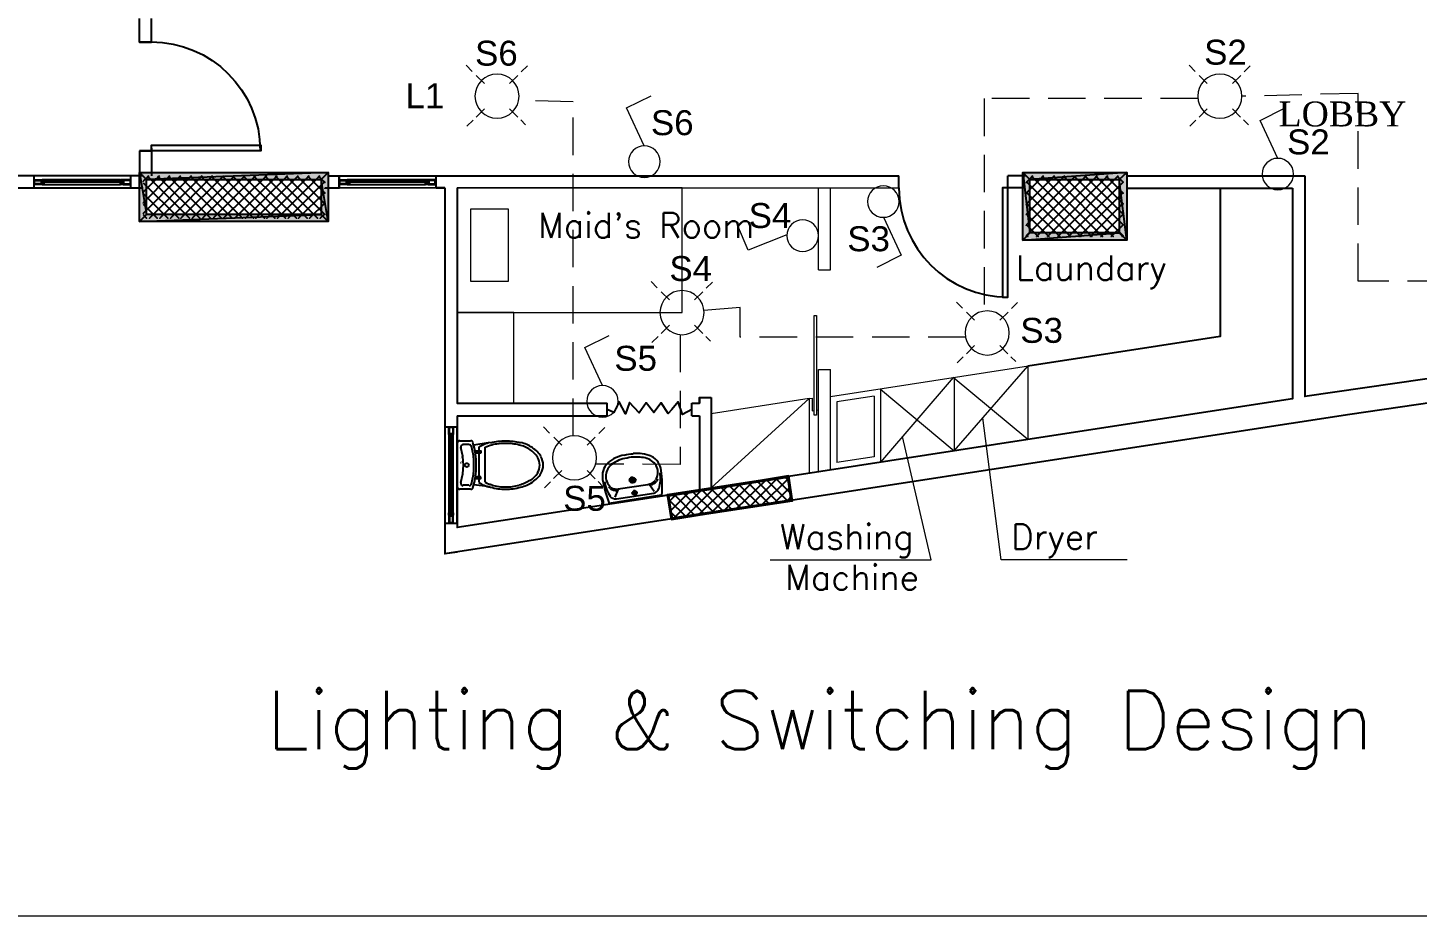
# Model space of a CAD drawing. Header units: inches. Extents: x 14 to 158, y 51 to 94.
# Drawn here: x 27.77 to 38.9, y 73.44 to 80.56 of the extents above; entities that cross this region are included whole.
import ezdxf

# ---------------------------------------------------------------- set-up
doc = ezdxf.new("R2010")
doc.units = ezdxf.units.IN
doc.header["$LTSCALE"] = 0.6
doc.header["$MEASUREMENT"] = 0
doc.linetypes.add('DASHED', pattern=[0.75, 0.5, -0.25])
doc.layers.get('0').update_dxf_attribs({"color": 253, "lineweight": 0})
for name, color, linetype, lineweight in [('Furniture', 253, 'Continuous', 0), ('LIGHT', 6, 'Continuous', 0), ('LIGHT-1', 3, 'Continuous', 0), ('text', 3, 'Continuous', 0), ('wiring1', 3, 'DASHED', 0)]:
    doc.layers.add(name, color=color, linetype=linetype, lineweight=lineweight)
doc.styles.add('SIMPLEX', font='SIMPLEX.SHX')
doc.styles.get("Standard").update_dxf_attribs({"font": 'arial.ttf'})
doc.styles.add('Times New Roman0', font='times.ttf', dxfattribs={"height": 2.628})

# ---------------------------------------------------------------- blocks, each defined once
blk = doc.blocks.new('A$C7A874722')
for p, q in [((1.8, 1), (0, 1)), ((0, 1), (0, 0)), ((1.8, 0), (1.8, 1)), ((0, 0), (1.8, 0))]:
    blk.add_line(p, q)
blk = doc.blocks.new('A$C457D47AA')
at = {"color": 7, "linetype": 'Continuous', "lineweight": -2, "true_color": 0x000007}
for points in [[(0.874, 0.095), (0.829, 0.095), (0.829, 0.971), (0.874, 0.971)], [(0.003, 0), (0.003, 0.095)]]:
    blk.add_lwpolyline(points, close=True, dxfattribs=at)
for points in [[(0.003, 0.095), (0.003, 0), (0.003, 0)], [(0.874, 0.095), (0.874, 0), (0.874, 0)], [(0.874, 0), (0.874, 0.095), (0.874, 0.095)]]:
    blk.add_lwpolyline(points, dxfattribs=at)
blk.add_open_spline([(0, 0.094), (0, 0.576), (0.39, 0.967), (0.873, 0.967)], degree=3, dxfattribs=at)
blk = doc.blocks.new('Light-1')
at = {"layer": 'LIGHT', "color": 7}
for p, q in [((0, 0.1252), (0, 0.1565)), ((0, 0.0651), (0, 0.107)), ((0.0651, 0.0001), (0.107, 0.0002)), ((0.1279, 0.0002), (0.1592, 0.0003)), ((-0.1221, -0.0002), (-0.1471, -0.0002)), ((-0.0651, -0.0001), (-0.107, -0.0002)), ((0, -0.0651), (0, -0.107)), ((0, -0.1235), (0, -0.1547))]:
    blk.add_line(p, q, dxfattribs=at)
at = {"layer": 'LIGHT', "linetype": 'ByBlock'}
blk.add_circle((0, 0), 0.0803, dxfattribs=at)
blk = doc.blocks.new('SW-1')
at = {"layer": 'LIGHT-1'}
for p, q in [((0.1105, 0.3518), (-0.0418, 0.4275)), ((0, 0.1148), (0.1105, 0.3518))]:
    blk.add_line(p, q, dxfattribs=at)
blk.add_circle((0, 0.0164), 0.0984, dxfattribs=at)

msp = doc.modelspace()

# ---------------------------------------------------------------- hatches: boundary and pattern name
h = msp.add_hatch(color=256)
h.paths.add_polyline_path([(30.121, 79.058), (30.177, 79.002), (30.121, 79.341)])
h.paths.add_polyline_path([(30.177, 79.002), (30.121, 79.341), (30.177, 79.397)])
h.paths.add_polyline_path([(30.121, 79.341), (30.177, 79.397), (28.723, 79.341)])
h.paths.add_polyline_path([(30.177, 79.397), (28.723, 79.341), (28.666, 79.397)])
h.paths.add_polyline_path([(28.723, 79.341), (28.666, 79.397), (28.723, 79.058)])
h.paths.add_polyline_path([(28.666, 79.397), (28.723, 79.058), (28.666, 79.002)])
h.paths.add_polyline_path([(28.723, 79.058), (28.666, 79.002), (30.121, 79.058)])
h.paths.add_polyline_path([(28.666, 79.002), (30.121, 79.058), (30.177, 79.002)])
h = msp.add_hatch(color=256)
h.paths.add_polyline_path([(30.121, 79.058), (30.177, 79.002), (30.121, 79.341)])
h.paths.add_polyline_path([(30.177, 79.002), (30.121, 79.341), (30.177, 79.397)])
h.paths.add_polyline_path([(30.121, 79.341), (30.177, 79.397), (28.723, 79.341)])
h.paths.add_polyline_path([(30.177, 79.397), (28.723, 79.341), (28.666, 79.397)])
h.paths.add_polyline_path([(28.723, 79.341), (28.666, 79.397), (28.723, 79.058)])
h.paths.add_polyline_path([(28.666, 79.397), (28.723, 79.058), (28.666, 79.002)])
h.paths.add_polyline_path([(28.723, 79.058), (28.666, 79.002), (30.121, 79.058)])
h.paths.add_polyline_path([(28.666, 79.002), (30.121, 79.058), (30.177, 79.002)])
h = msp.add_hatch(color=256)
h.paths.add_polyline_path([(35.799, 78.913), (35.742, 78.853), (36.514, 78.913)])
h.paths.add_polyline_path([(35.742, 78.853), (36.514, 78.913), (36.575, 78.853)])
h.paths.add_polyline_path([(36.514, 78.913), (36.575, 78.853), (36.514, 79.341)])
h.paths.add_polyline_path([(36.575, 78.853), (36.514, 79.341), (36.575, 79.397)])
h.paths.add_polyline_path([(36.514, 79.341), (36.575, 79.397), (35.799, 79.341)])
h.paths.add_polyline_path([(36.575, 79.397), (35.799, 79.341), (35.742, 79.397)])
h.paths.add_polyline_path([(35.799, 79.341), (35.742, 79.397), (35.799, 78.913)])
h.paths.add_polyline_path([(35.742, 79.397), (35.799, 78.913), (35.742, 78.853)])
h = msp.add_hatch(color=256)
h.paths.add_polyline_path([(31.232, 77.109), (31.243, 77.109), (31.243, 77.105), (31.241, 77.105), (31.237, 77.105), (31.237, 77.109), (31.232, 77.109), (31.234, 77.109)])
h.paths.add_polyline_path([(31.241, 77.109), (31.237, 77.109), (31.237, 77.105), (31.241, 77.105), (31.243, 77.105), (31.243, 77.109)])
for points in [[(31.241, 77.119), (31.237, 77.119), (31.237, 77.116), (31.237, 77.112), (31.241, 77.112), (31.241, 77.116), (31.241, 77.119), (31.243, 77.119), (31.248, 77.119), (31.248, 77.116), (31.248, 77.112), (31.243, 77.112), (31.243, 77.116), (31.243, 77.119), (31.243, 77.116), (31.241, 77.116), (31.241, 77.112), (31.237, 77.112), (31.237, 77.116), (31.237, 77.119)], [(31.241, 77.092), (31.237, 77.092), (31.237, 77.087), (31.241, 77.087), (31.241, 77.092), (31.243, 77.092), (31.243, 77.087), (31.241, 77.087), (31.243, 77.087), (31.243, 77.092), (31.241, 77.092), (31.241, 77.087), (31.237, 77.087), (31.237, 77.092)], [(31.241, 77.081), (31.237, 77.081), (31.237, 77.078), (31.237, 77.076), (31.241, 77.078), (31.241, 77.076), (31.241, 77.081), (31.243, 77.081), (31.248, 77.081), (31.248, 77.078), (31.248, 77.076), (31.243, 77.078), (31.243, 77.076), (31.243, 77.074), (31.243, 77.078), (31.243, 77.076), (31.243, 77.081), (31.243, 77.078), (31.243, 77.076), (31.241, 77.078), (31.241, 77.076), (31.241, 77.074), (31.237, 77.074), (31.237, 77.078), (31.237, 77.076), (31.237, 77.081)], [(31.237, 77.074), (31.248, 77.074), (31.248, 77.071), (31.243, 77.071), (31.243, 77.069), (31.243, 77.067), (31.241, 77.067), (31.237, 77.067), (31.237, 77.071), (31.241, 77.071), (31.241, 77.069), (31.243, 77.071), (31.243, 77.069), (31.241, 77.071), (31.241, 77.069), (31.237, 77.071)], [(31.237, 77.056), (31.241, 77.056), (31.243, 77.056), (31.243, 77.06), (31.243, 77.056), (31.248, 77.056), (31.243, 77.056)], [(31.237, 77.053), (31.241, 77.053), (31.243, 77.053), (31.243, 77.056), (31.243, 77.053), (31.248, 77.053), (31.243, 77.053)]]:
    msp.add_hatch(color=256).paths.add_polyline_path(points)
h = msp.add_hatch(color=256)
h.paths.add_polyline_path([(31.237, 77.098), (31.237, 77.103), (31.237, 77.101), (31.241, 77.103), (31.241, 77.101), (31.241, 77.098), (31.243, 77.098), (31.243, 77.103), (31.243, 77.101), (31.241, 77.103), (31.241, 77.101), (31.243, 77.103), (31.243, 77.101), (31.243, 77.098), (31.241, 77.098)])
h.paths.add_polyline_path([(31.241, 77.098), (31.241, 77.103), (31.241, 77.101), (31.237, 77.103), (31.237, 77.101), (31.237, 77.098)])
h = msp.add_hatch(color=256)
h.paths.add_polyline_path([(31.237, 77.06), (31.237, 77.063), (31.237, 77.067), (31.241, 77.067), (31.241, 77.063), (31.241, 77.06), (31.243, 77.06), (31.243, 77.063), (31.241, 77.063), (31.241, 77.067), (31.243, 77.067), (31.243, 77.063), (31.243, 77.06), (31.241, 77.06)])
h.paths.add_polyline_path([(31.241, 77.06), (31.241, 77.063), (31.237, 77.063), (31.237, 77.06)])
h = msp.add_hatch(color=256)
h.paths.add_polyline_path([(33.857, 76.954), (33.864, 76.965), (32.907, 76.806)])
h.paths.add_polyline_path([(33.864, 76.965), (32.907, 76.806), (32.896, 76.816)])
h.paths.add_polyline_path([(32.907, 76.806), (32.896, 76.816), (32.934, 76.625)])
h.paths.add_polyline_path([(32.896, 76.816), (32.934, 76.625), (32.927, 76.614)])
h.paths.add_polyline_path([(32.934, 76.625), (32.927, 76.614), (33.884, 76.77)])
h.paths.add_polyline_path([(32.927, 76.614), (33.884, 76.77), (33.895, 76.763)])
h.paths.add_polyline_path([(33.884, 76.77), (33.895, 76.763), (33.857, 76.954)])
h.paths.add_polyline_path([(33.895, 76.763), (33.857, 76.954), (33.864, 76.965)])

# ---------------------------------------------------------------- linework, layer by layer
at = {"linetype": 'Continuous', "lineweight": -2}
for p, q in [((28.666, 80.44), (28.666, 80.629)), ((28.761, 80.44), (28.761, 80.629)), ((28.761, 79.592), (28.761, 79.368)), ((28.666, 79.569), (28.666, 79.397))]:
    msp.add_line(p, q, dxfattribs=at)
for p, q in [((31.212, 79.273), (34.749, 79.273)), ((35.781, 77.844), (35.781, 77.256))]:
    msp.add_line(p, q)
at = {"lineweight": 0}
for p, q in [((34.105, 78.615), (34.105, 79.273)), ((34.201, 78.615), (34.201, 79.273)), ((34.105, 78.615), (34.201, 78.615)), ((34.105, 76.998), (34.105, 77.817)), ((34.105, 77.817), (34.201, 77.817)), ((34.201, 77.013), (34.201, 77.817))]:
    msp.add_line(p, q, dxfattribs=at)
for points in [[(14.023, 93.027), (46.543, 93.027), (46.543, 73.436), (14.023, 73.436)], [(31.321, 79.106), (31.618, 79.106), (31.618, 78.523), (31.321, 78.523)], [(31.212, 77.547), (31.666, 77.547), (31.666, 78.273), (31.212, 78.273)]]:
    msp.add_lwpolyline(points, close=True)
at = {"linetype": 'Continuous', "lineweight": -2}
for points in [[(27.822, 79.368), (26.315, 79.368), (26.315, 79.368)], [(27.822, 79.368), (27.381, 79.368), (27.381, 79.368)], [(28.596, 79.368), (27.822, 79.368), (27.822, 79.368)], [(27.822, 79.269), (27.822, 79.368), (27.822, 79.368)], [(28.596, 79.368), (27.822, 79.368), (27.822, 79.368)], [(27.822, 79.269), (27.822, 79.368), (27.822, 79.368)], [(28.695, 79.368), (28.596, 79.368), (28.596, 79.368)], [(28.596, 79.269), (28.596, 79.368), (28.596, 79.368)], [(28.695, 79.368), (28.596, 79.368), (28.596, 79.368)], [(28.596, 79.269), (28.596, 79.368), (28.596, 79.368)], [(28.994, 79.368), (28.695, 79.068), (28.695, 79.068)], [(28.91, 79.368), (28.695, 79.153), (28.695, 79.153)], [(28.826, 79.368), (28.695, 79.237), (28.695, 79.237)], [(28.74, 79.368), (28.695, 79.326), (28.695, 79.326)], [(28.994, 79.368), (28.695, 79.068), (28.695, 79.068)], [(28.91, 79.368), (28.695, 79.153), (28.695, 79.153)], [(28.826, 79.368), (28.695, 79.237), (28.695, 79.237)], [(28.74, 79.368), (28.695, 79.326), (28.695, 79.326)], [(28.727, 79.368), (29.066, 79.029), (29.066, 79.029)], [(28.727, 79.368), (29.066, 79.029), (29.066, 79.029)], [(29.082, 79.368), (28.745, 79.029), (28.745, 79.029)], [(29.082, 79.368), (28.745, 79.029), (28.745, 79.029)], [(28.811, 79.368), (29.15, 79.029), (29.15, 79.029)], [(28.811, 79.368), (29.15, 79.029), (29.15, 79.029)], [(29.168, 79.368), (28.829, 79.029), (28.829, 79.029)], [(29.168, 79.368), (28.829, 79.029), (28.829, 79.029)], [(28.896, 79.368), (29.234, 79.029), (29.234, 79.029)], [(28.896, 79.368), (29.234, 79.029), (29.234, 79.029)], [(29.252, 79.368), (28.914, 79.029), (28.914, 79.029)], [(29.252, 79.368), (28.914, 79.029), (28.914, 79.029)], [(28.985, 79.368), (29.322, 79.029), (29.322, 79.029)], [(28.985, 79.368), (29.322, 79.029), (29.322, 79.029)], [(29.338, 79.368), (28.998, 79.029), (28.998, 79.029)], [(29.338, 79.368), (28.998, 79.029), (28.998, 79.029)], [(29.069, 79.368), (29.408, 79.029), (29.408, 79.029)], [(29.069, 79.368), (29.408, 79.029), (29.408, 79.029)], [(29.426, 79.368), (29.087, 79.029), (29.087, 79.029)], [(29.426, 79.368), (29.087, 79.029), (29.087, 79.029)], [(29.154, 79.368), (29.492, 79.029), (29.492, 79.029)], [(29.154, 79.368), (29.492, 79.029), (29.492, 79.029)], [(29.51, 79.368), (29.171, 79.029), (29.171, 79.029)], [(29.51, 79.368), (29.171, 79.029), (29.171, 79.029)], [(29.238, 79.368), (29.578, 79.029), (29.578, 79.029)], [(29.238, 79.368), (29.578, 79.029), (29.578, 79.029)], [(29.595, 79.368), (29.256, 79.029), (29.256, 79.029)], [(29.595, 79.368), (29.256, 79.029), (29.256, 79.029)], [(29.327, 79.368), (29.666, 79.029), (29.666, 79.029)], [(29.327, 79.368), (29.666, 79.029), (29.666, 79.029)], [(29.684, 79.368), (29.34, 79.029), (29.34, 79.029)], [(29.684, 79.368), (29.34, 79.029), (29.34, 79.029)], [(29.411, 79.368), (29.75, 79.029), (29.75, 79.029)], [(29.411, 79.368), (29.75, 79.029), (29.75, 79.029)], [(29.768, 79.368), (29.429, 79.029), (29.429, 79.029)], [(29.768, 79.368), (29.429, 79.029), (29.429, 79.029)], [(29.496, 79.368), (29.835, 79.029), (29.835, 79.029)], [(29.496, 79.368), (29.835, 79.029), (29.835, 79.029)], [(29.852, 79.368), (29.514, 79.029), (29.514, 79.029)], [(29.852, 79.368), (29.514, 79.029), (29.514, 79.029)], [(29.58, 79.368), (29.924, 79.029), (29.924, 79.029)], [(29.58, 79.368), (29.924, 79.029), (29.924, 79.029)], [(29.937, 79.368), (29.598, 79.029), (29.598, 79.029)], [(29.937, 79.368), (29.598, 79.029), (29.598, 79.029)], [(29.669, 79.368), (30.008, 79.029), (30.008, 79.029)], [(29.669, 79.368), (30.008, 79.029), (30.008, 79.029)], [(30.026, 79.368), (29.686, 79.029), (29.686, 79.029)], [(30.026, 79.368), (29.686, 79.029), (29.686, 79.029)], [(29.754, 79.368), (30.093, 79.029), (30.093, 79.029)], [(29.754, 79.368), (30.093, 79.029), (30.093, 79.029)], [(30.11, 79.368), (29.772, 79.029), (29.772, 79.029)], [(30.11, 79.368), (29.772, 79.029), (29.772, 79.029)], [(29.838, 79.368), (30.15, 79.058), (30.15, 79.058)], [(29.838, 79.368), (30.15, 79.058), (30.15, 79.058)], [(29.926, 79.368), (30.15, 79.146), (30.15, 79.146)], [(29.926, 79.368), (30.15, 79.146), (30.15, 79.146)], [(30.012, 79.368), (30.15, 79.23), (30.15, 79.23)], [(30.012, 79.368), (30.15, 79.23), (30.15, 79.23)], [(30.096, 79.368), (30.15, 79.316), (30.15, 79.316)], [(30.096, 79.368), (30.15, 79.316), (30.15, 79.316)], [(30.266, 79.368), (30.266, 79.269), (30.15, 79.269)], [(30.177, 79.368), (34.749, 79.368), (34.749, 79.368)], [(30.266, 79.269), (30.266, 79.368), (30.266, 79.368)], [(31.112, 79.273), (31.042, 79.273), (31.042, 79.368)], [(31.042, 79.273), (31.042, 79.368), (31.042, 79.368)], [(34.749, 79.273), (34.749, 79.368), (34.749, 79.368)], [(35.763, 79.273), (35.622, 79.273), (35.622, 79.368)], [(35.763, 79.368), (35.622, 79.368), (35.622, 79.368)], [(36.249, 79.368), (35.77, 78.888), (35.77, 78.888)], [(36.165, 79.368), (35.77, 78.973), (35.77, 78.973)], [(36.08, 79.368), (35.77, 79.058), (35.77, 79.058)], [(35.996, 79.368), (35.77, 79.142), (35.77, 79.142)], [(35.907, 79.368), (35.77, 79.23), (35.77, 79.23)], [(35.822, 79.368), (35.77, 79.316), (35.77, 79.316)], [(35.808, 79.368), (36.295, 78.884), (36.295, 78.884)], [(36.338, 79.368), (35.851, 78.884), (35.851, 78.884)], [(35.894, 79.368), (36.38, 78.884), (36.38, 78.884)], [(36.423, 79.368), (35.939, 78.884), (35.939, 78.884)], [(35.982, 79.368), (36.465, 78.884), (36.465, 78.884)], [(36.507, 79.368), (36.023, 78.884), (36.023, 78.884)], [(36.066, 79.368), (36.546, 78.888), (36.546, 78.888)], [(36.152, 79.368), (36.546, 78.977), (36.546, 78.977)], [(36.24, 79.368), (36.546, 79.061), (36.546, 79.061)], [(36.324, 79.368), (36.546, 79.146), (36.546, 79.146)], [(36.408, 79.368), (36.546, 79.23), (36.546, 79.23)], [(36.494, 79.368), (36.546, 79.319), (36.546, 79.319)], [(36.575, 79.368), (38.001, 79.368), (38.001, 79.368)], [(38.001, 79.368), (38.001, 77.6), (38.001, 77.6)], [(27.822, 79.269), (27.477, 79.269), (27.477, 79.269)], [(27.822, 79.269), (27.477, 79.269), (27.477, 79.269)], [(27.822, 79.337), (27.887, 79.337), (27.887, 79.301), (27.822, 79.301)], [(27.822, 79.301), (27.822, 79.337), (27.822, 79.337)], [(27.822, 79.337), (27.887, 79.337), (27.887, 79.301), (27.822, 79.301)], [(27.822, 79.301), (27.822, 79.337), (27.822, 79.337)], [(28.596, 79.269), (27.822, 79.269), (27.822, 79.269)], [(28.596, 79.269), (27.822, 79.269), (27.822, 79.269)], [(28.536, 79.323), (27.887, 79.323), (27.887, 79.323)], [(28.536, 79.323), (27.887, 79.323), (27.887, 79.323)], [(28.536, 79.319), (27.887, 79.319), (27.887, 79.319)], [(28.536, 79.319), (27.887, 79.319), (27.887, 79.319)], [(28.514, 79.337), (27.903, 79.337), (27.903, 79.337)], [(28.514, 79.337), (27.903, 79.337), (27.903, 79.337)], [(27.903, 79.301), (28.514, 79.301), (28.514, 79.301)], [(27.903, 79.301), (28.514, 79.301), (28.514, 79.301)], [(28.596, 79.337), (28.536, 79.337), (28.536, 79.301), (28.596, 79.301)], [(28.596, 79.337), (28.536, 79.337), (28.536, 79.301), (28.596, 79.301)], [(28.596, 79.301), (28.596, 79.337), (28.596, 79.337)], [(28.596, 79.301), (28.596, 79.337), (28.596, 79.337)], [(28.695, 79.269), (28.596, 79.269), (28.596, 79.269)], [(28.695, 79.269), (28.596, 79.269), (28.596, 79.269)], [(28.695, 79.312), (28.98, 79.029), (28.98, 79.029)], [(28.695, 79.312), (28.98, 79.029), (28.98, 79.029)], [(30.15, 79.323), (29.856, 79.029), (29.856, 79.029)], [(30.15, 79.323), (29.856, 79.029), (29.856, 79.029)], [(30.266, 79.269), (30.15, 79.269), (30.15, 79.269)], [(30.266, 79.337), (30.329, 79.337), (30.329, 79.301), (30.266, 79.301)], [(30.266, 79.301), (30.266, 79.337), (30.266, 79.337)], [(30.266, 79.337), (30.329, 79.337), (30.329, 79.301), (30.266, 79.301)], [(30.266, 79.301), (30.266, 79.337), (30.266, 79.337)], [(31.042, 79.273), (30.266, 79.269), (30.266, 79.269)], [(31.042, 79.273), (30.266, 79.269), (30.266, 79.269)], [(30.979, 79.323), (30.329, 79.323), (30.329, 79.323)], [(30.979, 79.323), (30.329, 79.323), (30.329, 79.323)], [(30.979, 79.319), (30.329, 79.319), (30.329, 79.319)], [(30.979, 79.319), (30.329, 79.319), (30.329, 79.319)], [(30.958, 79.337), (30.35, 79.337), (30.35, 79.337)], [(30.958, 79.337), (30.35, 79.337), (30.35, 79.337)], [(30.35, 79.301), (30.958, 79.301), (30.958, 79.301)], [(30.35, 79.301), (30.958, 79.301), (30.958, 79.301)], [(31.042, 79.337), (30.979, 79.337), (30.979, 79.301), (31.042, 79.301)], [(31.042, 79.337), (30.979, 79.337), (30.979, 79.301), (31.042, 79.301)], [(31.042, 79.301), (31.042, 79.337), (31.042, 79.337)], [(31.042, 79.301), (31.042, 79.337), (31.042, 79.337)], [(31.042, 79.273), (31.112, 79.273), (31.112, 79.273)], [(31.112, 79.273), (31.112, 76.34), (31.112, 76.34)], [(31.212, 79.273), (31.212, 77.547), (31.212, 77.547)], [(35.77, 79.323), (36.207, 78.884), (36.207, 78.884)], [(36.546, 79.319), (36.109, 78.884), (36.109, 78.884)], [(36.575, 79.269), (37.902, 79.269), (37.902, 79.269)], [(37.322, 79.269), (37.322, 78.083), (37.322, 78.083)], [(37.902, 79.269), (37.902, 77.583), (37.902, 77.583)], [(28.695, 79.228), (28.892, 79.029), (28.892, 79.029)], [(28.695, 79.228), (28.892, 79.029), (28.892, 79.029)], [(28.695, 79.142), (28.808, 79.029), (28.808, 79.029)], [(28.695, 79.142), (28.808, 79.029), (28.808, 79.029)], [(30.15, 79.237), (29.94, 79.029), (29.94, 79.029)], [(30.15, 79.237), (29.94, 79.029), (29.94, 79.029)], [(30.15, 79.149), (30.028, 79.029), (30.028, 79.029)], [(30.15, 79.149), (30.028, 79.029), (30.028, 79.029)], [(35.77, 79.237), (36.123, 78.884), (36.123, 78.884)], [(35.77, 79.149), (36.038, 78.884), (36.038, 78.884)], [(36.546, 79.235), (36.193, 78.884), (36.193, 78.884)], [(36.546, 79.149), (36.281, 78.884), (36.281, 78.884)], [(28.695, 79.058), (28.723, 79.029), (28.723, 79.029)], [(28.695, 79.058), (28.723, 79.029), (28.723, 79.029)], [(30.15, 79.065), (30.114, 79.029), (30.114, 79.029)], [(30.15, 79.065), (30.114, 79.029), (30.114, 79.029)], [(35.77, 79.065), (35.95, 78.884), (35.95, 78.884)], [(36.546, 79.061), (36.367, 78.884), (36.367, 78.884)], [(35.77, 78.98), (35.865, 78.884), (35.865, 78.884)], [(36.546, 78.977), (36.451, 78.884), (36.451, 78.884)], [(35.77, 78.895), (35.781, 78.884), (35.781, 78.884)], [(36.546, 78.891), (36.539, 78.884), (36.539, 78.884)], [(43.036, 78.137), (38.361, 77.458), (38.361, 77.458)], [(37.322, 78.083), (35.781, 77.844)], [(39.943, 77.882), (38.001, 77.6), (38.001, 77.6)], [(33.151, 77.592), (33.246, 77.592), (33.246, 77.592)], [(33.246, 77.592), (33.246, 77.536), (33.246, 77.536)], [(37.902, 77.583), (35.781, 77.256), (35.781, 77.256)], [(31.212, 77.547), (32.412, 77.547), (32.412, 77.547)], [(33.09, 77.497), (33.016, 77.458), (32.981, 77.558), (32.931, 77.497), (32.902, 77.465), (32.846, 77.551), (32.787, 77.472), (32.726, 77.551), (32.669, 77.469), (32.592, 77.554), (32.56, 77.463), (32.508, 77.558), (32.465, 77.472), (32.412, 77.497)], [(32.412, 77.447), (32.412, 77.547), (32.412, 77.547)], [(33.09, 77.547), (33.151, 77.547), (33.151, 77.547)], [(33.09, 77.447), (33.09, 77.547), (33.09, 77.547)], [(33.246, 77.547), (33.246, 76.861), (33.246, 76.861)], [(31.112, 77.359), (31.212, 77.359), (31.212, 77.359)], [(31.112, 77.359), (31.112, 76.587), (31.112, 76.587)], [(31.112, 77.359), (31.212, 77.359), (31.212, 77.359)], [(31.112, 77.359), (31.112, 76.587), (31.112, 76.587)], [(31.18, 77.359), (31.18, 77.296), (31.144, 77.296), (31.144, 77.359)], [(31.144, 77.359), (31.18, 77.359), (31.18, 77.359)], [(31.18, 77.359), (31.18, 77.296), (31.144, 77.296), (31.144, 77.359)], [(31.144, 77.359), (31.18, 77.359), (31.18, 77.359)], [(31.212, 77.447), (31.212, 76.551), (31.212, 76.551)], [(31.212, 77.447), (32.412, 77.447), (32.412, 77.447)], [(31.212, 77.402), (31.212, 76.551), (31.212, 76.551)], [(31.212, 76.587), (31.212, 77.359), (31.212, 77.359)], [(31.212, 76.587), (31.212, 77.359), (31.212, 77.359)], [(33.09, 77.447), (33.151, 77.447), (33.151, 77.447)], [(33.151, 77.447), (33.151, 76.847), (33.151, 76.847)], [(38.361, 77.458), (36.448, 77.162), (36.448, 77.162)], [(31.144, 77.279), (31.144, 76.668), (31.144, 76.668)], [(31.144, 77.279), (31.144, 76.668), (31.144, 76.668)], [(31.18, 76.668), (31.18, 77.279), (31.18, 77.279)], [(31.18, 76.668), (31.18, 77.279), (31.18, 77.279)], [(31.23, 77.247), (31.318, 77.247), (31.318, 77.247)], [(35.781, 77.256), (33.864, 76.96), (33.864, 76.96)], [(36.448, 77.162), (31.112, 76.34), (31.112, 76.34)], [(31.212, 76.879), (31.212, 77.229), (31.212, 77.229)], [(31.257, 77.218), (31.304, 77.218), (31.304, 77.218)], [(31.474, 77.232), (31.343, 77.212), (31.343, 77.212)], [(31.386, 77.166), (31.386, 77.194), (31.386, 77.194)], [(31.386, 76.958), (31.386, 77.148), (31.386, 77.148)], [(31.434, 76.915), (31.434, 77.194), (31.434, 77.194)], [(31.386, 76.915), (31.386, 76.943), (31.386, 76.943)], [(32.585, 76.929), (32.645, 76.936), (32.645, 76.936)], [(32.621, 76.904), (32.61, 76.961), (32.61, 76.961)], [(33.864, 76.962), (32.762, 76.788), (32.762, 76.788)], [(33.577, 76.915), (33.344, 76.682), (33.344, 76.682)], [(33.68, 76.929), (33.447, 76.7), (33.447, 76.7)], [(33.778, 76.947), (33.549, 76.714), (33.549, 76.714)], [(33.615, 76.922), (33.785, 76.75), (33.785, 76.75)], [(33.864, 76.943), (33.647, 76.727), (33.647, 76.727)], [(33.69, 76.933), (33.86, 76.763), (33.86, 76.763)], [(33.764, 76.943), (33.88, 76.827), (33.88, 76.827)], [(33.839, 76.954), (33.864, 76.929), (33.864, 76.929)], [(33.151, 76.847), (31.212, 76.551), (31.212, 76.551)], [(31.318, 76.858), (31.23, 76.858), (31.23, 76.858)], [(31.304, 76.89), (31.257, 76.89), (31.257, 76.89)], [(31.474, 76.876), (31.343, 76.894), (31.343, 76.894)], [(32.429, 76.745), (32.846, 76.813), (32.846, 76.813)], [(32.476, 76.795), (32.5, 76.854), (32.5, 76.854)], [(32.486, 76.781), (32.787, 76.827), (32.787, 76.827)], [(32.5, 76.861), (32.737, 76.897), (32.737, 76.897)], [(32.606, 76.827), (32.653, 76.834), (32.653, 76.834)], [(32.628, 76.854), (32.635, 76.809), (32.635, 76.809)], [(32.789, 76.841), (32.751, 76.894), (32.751, 76.894)], [(32.846, 76.813), (32.847, 76.812), (32.847, 76.812)], [(32.97, 76.82), (32.909, 76.759), (32.909, 76.759)], [(33.072, 76.838), (32.92, 76.685), (32.92, 76.685)], [(33.171, 76.852), (32.941, 76.621), (32.941, 76.621)], [(32.949, 76.816), (33.118, 76.646), (33.118, 76.646)], [(33.022, 76.83), (33.192, 76.657), (33.192, 76.657)], [(33.273, 76.87), (33.04, 76.636), (33.04, 76.636)], [(33.097, 76.841), (33.267, 76.671), (33.267, 76.671)], [(33.376, 76.883), (33.142, 76.65), (33.142, 76.65)], [(33.171, 76.852), (33.341, 76.682), (33.341, 76.682)], [(33.475, 76.897), (33.246, 76.668), (33.246, 76.668)], [(33.246, 76.861), (33.415, 76.693), (33.415, 76.693)], [(33.319, 76.876), (33.489, 76.703), (33.489, 76.703)], [(33.393, 76.886), (33.563, 76.718), (33.563, 76.718)], [(33.468, 76.897), (33.638, 76.727), (33.638, 76.727)], [(33.542, 76.908), (33.712, 76.739), (33.712, 76.739)], [(33.873, 76.87), (33.751, 76.745), (33.751, 76.745)], [(32.907, 76.773), (33.045, 76.636), (33.045, 76.636)], [(33.884, 76.795), (33.853, 76.759), (33.853, 76.759)], [(31.112, 76.587), (31.212, 76.587), (31.212, 76.587)], [(31.18, 76.587), (31.18, 76.646), (31.144, 76.646), (31.144, 76.587)], [(31.18, 76.587), (31.18, 76.646), (31.144, 76.646), (31.144, 76.587)], [(31.144, 76.587), (31.18, 76.587), (31.18, 76.587)], [(31.144, 76.587), (31.18, 76.587), (31.18, 76.587)], [(32.925, 76.671), (32.97, 76.625), (32.97, 76.625)], [(31.212, 76.354), (31.112, 76.34), (31.112, 76.34)]]:
    msp.add_lwpolyline(points, dxfattribs=at)
for points in [[(30.177, 79.397), (28.723, 79.341), (28.666, 79.397)], [(28.723, 79.341), (28.666, 79.397), (28.723, 79.058)], [(28.666, 79.397), (28.723, 79.058), (28.666, 79.002)], [(30.177, 79.397), (28.723, 79.341), (28.666, 79.397)], [(28.723, 79.341), (28.666, 79.397), (28.723, 79.058)], [(28.666, 79.397), (28.723, 79.058), (28.666, 79.002)], [(30.121, 79.341), (30.177, 79.397), (28.723, 79.341)], [(30.121, 79.341), (30.177, 79.397), (28.723, 79.341)], [(30.177, 79.002), (30.121, 79.341), (30.177, 79.397)], [(30.177, 79.002), (30.121, 79.341), (30.177, 79.397)], [(36.575, 79.397), (35.799, 79.341), (35.742, 79.397)], [(35.799, 79.341), (35.742, 79.397), (35.799, 78.913)], [(35.742, 79.397), (35.799, 78.913), (35.742, 78.853)], [(36.514, 79.341), (36.575, 79.397), (35.799, 79.341)], [(36.575, 78.853), (36.514, 79.341), (36.575, 79.397)], [(27.879, 79.333), (27.879, 79.305), (27.826, 79.305), (27.826, 79.333)], [(27.879, 79.333), (27.879, 79.305), (27.826, 79.305), (27.826, 79.333)], [(27.887, 79.323), (27.903, 79.323), (27.903, 79.337), (27.887, 79.337)], [(27.887, 79.323), (27.903, 79.323), (27.903, 79.337), (27.887, 79.337)], [(27.887, 79.319), (27.887, 79.301), (27.903, 79.301), (27.903, 79.319)], [(27.887, 79.319), (27.887, 79.301), (27.903, 79.301), (27.903, 79.319)], [(27.903, 79.323), (27.89, 79.323), (27.89, 79.337), (27.903, 79.337)], [(27.903, 79.323), (27.89, 79.323), (27.89, 79.337), (27.903, 79.337)], [(27.89, 79.316), (27.89, 79.305), (27.903, 79.305), (27.903, 79.316)], [(27.89, 79.316), (27.89, 79.305), (27.903, 79.305), (27.903, 79.316)], [(28.532, 79.323), (28.514, 79.323), (28.514, 79.337), (28.532, 79.337)], [(28.532, 79.323), (28.514, 79.323), (28.514, 79.337), (28.532, 79.337)], [(28.532, 79.319), (28.532, 79.301), (28.514, 79.301), (28.514, 79.319)], [(28.532, 79.319), (28.532, 79.301), (28.514, 79.301), (28.514, 79.319)], [(28.518, 79.323), (28.532, 79.323), (28.532, 79.337), (28.518, 79.337)], [(28.518, 79.323), (28.532, 79.323), (28.532, 79.337), (28.518, 79.337)], [(28.532, 79.316), (28.532, 79.305), (28.518, 79.305), (28.518, 79.316)], [(28.532, 79.316), (28.532, 79.305), (28.518, 79.305), (28.518, 79.316)], [(28.539, 79.333), (28.539, 79.305), (28.593, 79.305), (28.593, 79.333)], [(28.539, 79.333), (28.539, 79.305), (28.593, 79.305), (28.593, 79.333)], [(30.121, 79.058), (30.177, 79.002), (30.121, 79.341)], [(30.121, 79.058), (30.177, 79.002), (30.121, 79.341)], [(30.322, 79.333), (30.322, 79.305), (30.27, 79.305), (30.27, 79.333)], [(30.322, 79.333), (30.322, 79.305), (30.27, 79.305), (30.27, 79.333)], [(30.329, 79.323), (30.35, 79.323), (30.35, 79.337), (30.329, 79.337)], [(30.329, 79.323), (30.35, 79.323), (30.35, 79.337), (30.329, 79.337)], [(30.329, 79.319), (30.329, 79.301), (30.35, 79.301), (30.35, 79.319)], [(30.329, 79.319), (30.329, 79.301), (30.35, 79.301), (30.35, 79.319)], [(30.347, 79.323), (30.333, 79.323), (30.333, 79.337), (30.347, 79.337)], [(30.347, 79.323), (30.333, 79.323), (30.333, 79.337), (30.347, 79.337)], [(30.333, 79.316), (30.333, 79.305), (30.347, 79.305), (30.347, 79.316)], [(30.333, 79.316), (30.333, 79.305), (30.347, 79.305), (30.347, 79.316)], [(30.976, 79.323), (30.958, 79.323), (30.958, 79.337), (30.976, 79.337)], [(30.976, 79.323), (30.958, 79.323), (30.958, 79.337), (30.976, 79.337)], [(30.976, 79.319), (30.976, 79.301), (30.958, 79.301), (30.958, 79.319)], [(30.976, 79.319), (30.976, 79.301), (30.958, 79.301), (30.958, 79.319)], [(30.961, 79.323), (30.976, 79.323), (30.976, 79.337), (30.961, 79.337)], [(30.961, 79.323), (30.976, 79.323), (30.976, 79.337), (30.961, 79.337)], [(30.976, 79.316), (30.976, 79.305), (30.961, 79.305), (30.961, 79.316)], [(30.976, 79.316), (30.976, 79.305), (30.961, 79.305), (30.961, 79.316)], [(30.983, 79.333), (30.983, 79.305), (31.035, 79.305), (31.035, 79.333)], [(30.983, 79.333), (30.983, 79.305), (31.035, 79.305), (31.035, 79.333)], [(35.622, 79.273), (35.579, 79.273), (35.579, 78.398), (35.622, 78.398)], [(36.514, 78.913), (36.575, 78.853), (36.514, 79.341)], [(28.723, 79.058), (28.666, 79.002), (30.121, 79.058)], [(28.666, 79.002), (30.121, 79.058), (30.177, 79.002)], [(28.723, 79.058), (28.666, 79.002), (30.121, 79.058)], [(28.666, 79.002), (30.121, 79.058), (30.177, 79.002)], [(35.799, 78.913), (35.742, 78.853), (36.514, 78.913)], [(35.742, 78.853), (36.514, 78.913), (36.575, 78.853)], [(33.151, 77.547), (33.151, 77.592)], [(31.159, 77.296), (31.144, 77.296), (31.144, 77.279), (31.159, 77.279)], [(31.159, 77.296), (31.144, 77.296), (31.144, 77.279), (31.159, 77.279)], [(31.159, 77.293), (31.144, 77.293), (31.144, 77.282), (31.159, 77.282)], [(31.159, 77.293), (31.144, 77.293), (31.144, 77.282), (31.159, 77.282)], [(31.176, 77.303), (31.148, 77.303), (31.148, 77.356), (31.176, 77.356)], [(31.176, 77.303), (31.148, 77.303), (31.148, 77.356), (31.176, 77.356)], [(31.162, 77.296), (31.162, 76.646)], [(31.162, 77.296), (31.162, 76.646)], [(31.166, 77.296), (31.166, 77.279), (31.18, 77.279), (31.18, 77.296)], [(31.166, 77.296), (31.166, 77.279), (31.18, 77.279), (31.18, 77.296)], [(31.166, 77.282), (31.166, 77.293), (31.176, 77.293), (31.176, 77.282)], [(31.166, 77.282), (31.166, 77.293), (31.176, 77.293), (31.176, 77.282)], [(31.399, 77.148), (31.363, 77.148), (31.363, 77.166), (31.399, 77.166)], [(31.399, 76.958), (31.363, 76.958), (31.363, 76.943), (31.399, 76.943)], [(33.864, 76.965), (32.907, 76.806), (32.896, 76.816)], [(33.857, 76.954), (33.864, 76.965), (32.907, 76.806)], [(33.895, 76.763), (33.857, 76.954), (33.864, 76.965)], [(33.884, 76.77), (33.895, 76.763), (33.857, 76.954)], [(32.907, 76.806), (32.896, 76.816), (32.934, 76.625)], [(32.896, 76.816), (32.934, 76.625), (32.927, 76.614)], [(32.934, 76.625), (32.927, 76.614), (33.884, 76.77)], [(32.927, 76.614), (33.884, 76.77), (33.895, 76.763)], [(31.159, 76.65), (31.144, 76.65), (31.144, 76.668), (31.159, 76.668)], [(31.159, 76.65), (31.144, 76.65), (31.144, 76.668), (31.159, 76.668)], [(31.159, 76.653), (31.144, 76.653), (31.144, 76.664), (31.159, 76.664)], [(31.159, 76.653), (31.144, 76.653), (31.144, 76.664), (31.159, 76.664)], [(31.176, 76.643), (31.148, 76.643), (31.148, 76.59), (31.176, 76.59)], [(31.176, 76.643), (31.148, 76.643), (31.148, 76.59), (31.176, 76.59)], [(31.166, 76.65), (31.166, 76.668), (31.18, 76.668), (31.18, 76.65)], [(31.166, 76.65), (31.166, 76.668), (31.18, 76.668), (31.18, 76.65)], [(31.166, 76.664), (31.166, 76.653), (31.176, 76.653), (31.176, 76.664)], [(31.166, 76.664), (31.166, 76.653), (31.176, 76.653), (31.176, 76.664)]]:
    msp.add_lwpolyline(points, close=True, dxfattribs=at)
for points in [[(36.578, 76.293), (35.57, 76.293), (35.421, 77.431)], [(33.717, 76.293), (35.009, 76.293), (34.778, 77.281)]]:
    msp.add_lwpolyline(points)
for points in [[(34.749, 79.272), (34.749, 78.789), (35.141, 78.398), (35.623, 78.398)], [(31.231, 77.247), (31.22, 77.247), (31.212, 77.238), (31.212, 77.227)], [(31.339, 77.234), (31.336, 77.241), (31.328, 77.247), (31.319, 77.247)], [(31.239, 76.911), (31.268, 77.002), (31.268, 77.1), (31.239, 77.191)], [(31.325, 77.201), (31.322, 77.209), (31.314, 77.214), (31.306, 77.214)], [(31.326, 76.9), (31.352, 76.999), (31.352, 77.103), (31.326, 77.202)], [(31.337, 76.871), (31.373, 76.988), (31.373, 77.114), (31.337, 77.231)], [(31.474, 77.232), (31.442, 77.224), (31.412, 77.21), (31.384, 77.194)], [(31.49, 77.212), (31.471, 77.207), (31.453, 77.201), (31.435, 77.192)], [(31.598, 77.243), (31.558, 77.243), (31.517, 77.238), (31.478, 77.228)], [(31.598, 77.225), (31.562, 77.225), (31.525, 77.221), (31.489, 77.212)], [(31.719, 77.228), (31.681, 77.238), (31.639, 77.243), (31.598, 77.243)], [(31.708, 77.212), (31.672, 77.221), (31.635, 77.225), (31.598, 77.225)], [(31.794, 77.176), (31.768, 77.192), (31.74, 77.205), (31.71, 77.212)], [(31.813, 77.191), (31.784, 77.21), (31.752, 77.224), (31.719, 77.232)], [(31.856, 77.114), (31.841, 77.138), (31.819, 77.159), (31.794, 77.176)], [(31.881, 77.122), (31.864, 77.149), (31.841, 77.173), (31.813, 77.189)], [(32.621, 77.14), (32.596, 77.138), (32.573, 77.134), (32.548, 77.129)], [(32.765, 77.123), (32.719, 77.141), (32.669, 77.148), (32.621, 77.143)], [(31.872, 77.05), (31.872, 77.074), (31.865, 77.094), (31.853, 77.114)], [(31.853, 76.988), (31.865, 77.007), (31.872, 77.028), (31.872, 77.05)], [(31.9, 77.05), (31.9, 77.075), (31.893, 77.098), (31.881, 77.119)], [(31.881, 76.983), (31.893, 77.003), (31.9, 77.027), (31.9, 77.05)], [(32.417, 77.067), (32.383, 77.032), (32.367, 76.984), (32.376, 76.936)], [(32.549, 77.132), (32.501, 77.122), (32.456, 77.101), (32.417, 77.069)], [(32.555, 77.104), (32.511, 77.096), (32.469, 77.076), (32.435, 77.047)], [(32.623, 77.115), (32.599, 77.114), (32.577, 77.109), (32.555, 77.105)], [(32.731, 77.105), (32.696, 77.115), (32.66, 77.118), (32.624, 77.115)], [(32.846, 77.009), (32.839, 77.057), (32.81, 77.098), (32.767, 77.121)], [(31.435, 76.914), (31.453, 76.905), (31.471, 76.898), (31.49, 76.893)], [(31.71, 76.893), (31.74, 76.901), (31.768, 76.914), (31.794, 76.93)], [(31.719, 76.874), (31.752, 76.882), (31.784, 76.896), (31.813, 76.914)], [(31.794, 76.926), (31.819, 76.943), (31.841, 76.963), (31.856, 76.988)], [(31.813, 76.915), (31.841, 76.933), (31.864, 76.956), (31.881, 76.983)], [(32.376, 76.936), (32.387, 76.871), (32.405, 76.806), (32.429, 76.744)], [(32.391, 76.921), (32.396, 76.879), (32.413, 76.838), (32.436, 76.803)], [(32.737, 76.897), (32.762, 76.9), (32.785, 76.911), (32.8, 76.93)], [(32.76, 76.892), (32.78, 76.897), (32.796, 76.908), (32.809, 76.923)], [(32.811, 76.926), (32.814, 76.93), (32.816, 76.934), (32.818, 76.94)], [(32.828, 76.864), (32.839, 76.904), (32.843, 76.948), (32.836, 76.99)], [(32.851, 76.809), (32.856, 76.875), (32.854, 76.943), (32.845, 77.009)], [(31.212, 76.878), (31.212, 76.867), (31.22, 76.858), (31.231, 76.858)], [(31.306, 76.886), (31.314, 76.886), (31.322, 76.893), (31.325, 76.901)], [(31.319, 76.858), (31.328, 76.858), (31.336, 76.864), (31.339, 76.872)], [(31.384, 76.912), (31.412, 76.894), (31.442, 76.882), (31.474, 76.874)], [(31.478, 76.874), (31.517, 76.864), (31.558, 76.858), (31.598, 76.858)], [(31.489, 76.89), (31.525, 76.881), (31.562, 76.876), (31.598, 76.876)], [(31.598, 76.876), (31.635, 76.876), (31.672, 76.881), (31.708, 76.89)], [(31.598, 76.858), (31.639, 76.858), (31.681, 76.864), (31.719, 76.874)], [(32.423, 76.878), (32.425, 76.874), (32.429, 76.871), (32.434, 76.867)], [(32.435, 76.803), (32.446, 76.787), (32.465, 76.779), (32.485, 76.781)], [(32.436, 76.864), (32.453, 76.853), (32.472, 76.847), (32.492, 76.847)], [(32.442, 76.872), (32.463, 76.86), (32.489, 76.856), (32.512, 76.861)], [(32.785, 76.827), (32.805, 76.831), (32.821, 76.845), (32.827, 76.863)]]:
    msp.add_open_spline(points, degree=3, dxfattribs=at)
for points, knots in [([(31.26, 77.214), (31.253, 77.214), (31.248, 77.212), (31.243, 77.207), (31.243, 77.207), (31.241, 77.202), (31.239, 77.195), (31.241, 77.189)], [0, 0, 0, 0, 0.125, 0.125, 0.125, 0.125, 1, 1, 1, 1]), ([(31.304, 77.05), (31.304, 77.06), (31.296, 77.067), (31.288, 77.067), (31.288, 77.067), (31.279, 77.067), (31.272, 77.06), (31.272, 77.05), (31.272, 77.05), (31.272, 77.042), (31.279, 77.035), (31.288, 77.035), (31.288, 77.035), (31.296, 77.035), (31.304, 77.042), (31.304, 77.05)], [0, 0, 0, 0, 0.0625, 0.0625, 0.0625, 0.0625, 0.125, 0.125, 0.125, 0.125, 0.1875, 0.1875, 0.1875, 0.1875, 1, 1, 1, 1]), ([(32.454, 77.061), (32.424, 77.041), (32.405, 77.007), (32.402, 76.972), (32.402, 76.972), (32.399, 76.936), (32.413, 76.9), (32.44, 76.875)], [0, 0, 0, 0, 0.125, 0.125, 0.125, 0.125, 1, 1, 1, 1]), ([(32.802, 76.932), (32.821, 76.963), (32.824, 77.001), (32.81, 77.035), (32.81, 77.035), (32.796, 77.069), (32.767, 77.094), (32.733, 77.104)], [0, 0, 0, 0, 0.125, 0.125, 0.125, 0.125, 1, 1, 1, 1]), ([(32.618, 76.908), (32.631, 76.91), (32.64, 76.922), (32.638, 76.934), (32.638, 76.934), (32.636, 76.947), (32.624, 76.955), (32.611, 76.954), (32.611, 76.954), (32.599, 76.951), (32.591, 76.94), (32.592, 76.927), (32.592, 76.927), (32.595, 76.915), (32.606, 76.907), (32.618, 76.908)], [0, 0, 0, 0, 0.0625, 0.0625, 0.0625, 0.0625, 0.125, 0.125, 0.125, 0.125, 0.1875, 0.1875, 0.1875, 0.1875, 1, 1, 1, 1]), ([(32.617, 76.915), (32.627, 76.916), (32.632, 76.925), (32.631, 76.933), (32.631, 76.933), (32.629, 76.941), (32.621, 76.948), (32.613, 76.947), (32.613, 76.947), (32.605, 76.945), (32.598, 76.937), (32.599, 76.929), (32.599, 76.929), (32.6, 76.919), (32.609, 76.914), (32.617, 76.915)], [0, 0, 0, 0, 0.0625, 0.0625, 0.0625, 0.0625, 0.125, 0.125, 0.125, 0.125, 0.1875, 0.1875, 0.1875, 0.1875, 1, 1, 1, 1]), ([(31.241, 76.912), (31.239, 76.905), (31.241, 76.9), (31.243, 76.894), (31.243, 76.894), (31.248, 76.89), (31.253, 76.886), (31.26, 76.886)], [0, 0, 0, 0, 0.125, 0.125, 0.125, 0.125, 1, 1, 1, 1]), ([(32.635, 76.813), (32.645, 76.814), (32.65, 76.823), (32.649, 76.831), (32.649, 76.831), (32.647, 76.839), (32.639, 76.846), (32.631, 76.845), (32.631, 76.845), (32.621, 76.843), (32.616, 76.835), (32.617, 76.825), (32.617, 76.825), (32.618, 76.817), (32.627, 76.812), (32.635, 76.813)], [0, 0, 0, 0, 0.0625, 0.0625, 0.0625, 0.0625, 0.125, 0.125, 0.125, 0.125, 0.1875, 0.1875, 0.1875, 0.1875, 1, 1, 1, 1])]:
    msp.add_open_spline(points, degree=3, knots=knots, dxfattribs=at)
at = {"layer": 'Furniture'}
for p, q in [((35.191, 77.165), (35.781, 77.844)), ((35.183, 77.752), (34.601, 77.074)), ((35.781, 77.256), (35.183, 77.752)), ((35.191, 77.753), (35.191, 77.164)), ((34.03, 77.584), (33.246, 76.87)), ((34.03, 77.584), (34.055, 77.587)), ((34.03, 77.584), (34.03, 76.986)), ((34.055, 77.587), (34.055, 77.486)), ((34.551, 77.603), (34.251, 77.557)), ((34.551, 77.603), (34.551, 77.117)), ((34.601, 77.661), (34.601, 77.071)), ((34.601, 77.661), (35.191, 77.165)), ((34.055, 77.486), (34.07, 77.489)), ((34.09, 77.492), (34.105, 77.494)), ((34.251, 77.557), (34.251, 77.071))]:
    msp.add_line(p, q, dxfattribs=at)
msp.add_lwpolyline([(34.07, 78.25), (34.09, 78.25), (34.09, 77.451), (34.071, 77.451)], close=True, dxfattribs=at)
for points in [[(37.322, 78.083), (34.201, 77.599)], [(34.03, 77.584), (33.246, 77.461)], [(34.551, 77.117), (34.251, 77.071)]]:
    msp.add_lwpolyline(points, dxfattribs=at)
at = {"layer": 'wiring1', "linetype": 'DASHED'}
for p, q in [((38.428, 80.03), (37.497, 80.007)), ((38.428, 78.526), (38.428, 80.03)), ((32.139, 79.961), (31.704, 79.975)), ((32.139, 77.286), (32.139, 79.961)), ((37.145, 79.988), (35.432, 79.988)), ((35.432, 79.988), (35.432, 78.285)), ((40.025, 78.526), (38.428, 78.526)), ((33.477, 78.313), (33.188, 78.291)), ((33.477, 78.077), (33.477, 78.313)), ((32.996, 78.097), (32.996, 77.057)), ((35.284, 78.077), (33.477, 78.077)), ((32.996, 77.057), (32.319, 77.059))]:
    msp.add_line(p, q, dxfattribs=at)

# ---------------------------------------------------------------- block references
at = {"color": 7, "linetype": 'Continuous', "lineweight": -2, "rotation": 270}
msp.add_blockref('A$C457D47AA', (28.666, 80.443), dxfattribs=at)
msp.add_blockref('A$C7A874722', (31.212, 78.273))
at = {"layer": 'LIGHT', "color": 1, "lineweight": 50, "xscale": -2.199779999999979, "yscale": 2.199779999999979, "zscale": 2.199779999999979, "rotation": 315}
for p in [(31.53, 80.007), (37.321, 80.007), (33.012, 78.273), (35.457, 78.11), (32.15, 77.109)]:
    msp.add_blockref('Light-1', p, dxfattribs=at)
at = {"layer": 'LIGHT-1', "color": 1, "lineweight": 50, "xscale": -1.28320499999998, "yscale": 1.28320499999998, "zscale": 1.28320499999998}
for p in [(32.71, 79.462), (37.785, 79.362), (32.375, 77.541)]:
    msp.add_blockref('SW-1', p, dxfattribs=at)
for p, rotation in [((34.625, 79.184), 180), ((34, 78.888), 86.54349382105161)]:
    msp.add_blockref('SW-1', p, dxfattribs=dict(at, rotation=rotation))

# ---------------------------------------------------------------- texts
for s, height, style, p in [('LOBBY', 0.2, 'Times New Roman0', (37.791, 79.765)), ("Maid's Room", 0.2, 'SIMPLEX', (31.86, 78.872)), ('Laundary', 0.2, 'SIMPLEX', (35.686, 78.532)), ('Washing', 0.2, 'SIMPLEX', (33.796, 76.377)), ('Dryer', 0.2, 'SIMPLEX', (35.65, 76.377)), ('Machine', 0.2, 'SIMPLEX', (33.839, 76.051)), ('Lighting & Switching Design', 0.46821, 'SIMPLEX', (29.682, 74.775, 0))]:
    msp.add_text(s, height=height, dxfattribs=dict(style=style)).set_placement(p)
at = {"layer": 'text', "linetype": 'DASHED', "char_height": 0.2, "attachment_point": 1}
for s, width, insert in [('S6', 0.08613, (31.354, 80.452)), ('S2', 0.08613, (37.195, 80.46)), ('L1', 0.59157, (30.797, 80.111)), ('S6', 0.08613, (32.763, 79.895)), ('S2', 0.08613, (37.859, 79.741)), ('S4', 0.08613, (33.546, 79.151)), ('S3', 0.08613, (34.336, 78.965)), ('S4', 0.08613, (32.911, 78.726)), ('S3', 0.08613, (35.722, 78.231)), ('S5', 0.08613, (32.47, 78.007)), ('S5', 0.08613, (32.06, 76.885))]:
    msp.add_mtext_dynamic_manual_height_columns(s, width=width, gutter_width=1, heights=[0], dxfattribs=dict(at, insert=insert))

doc.saveas('drawing.dxf')
